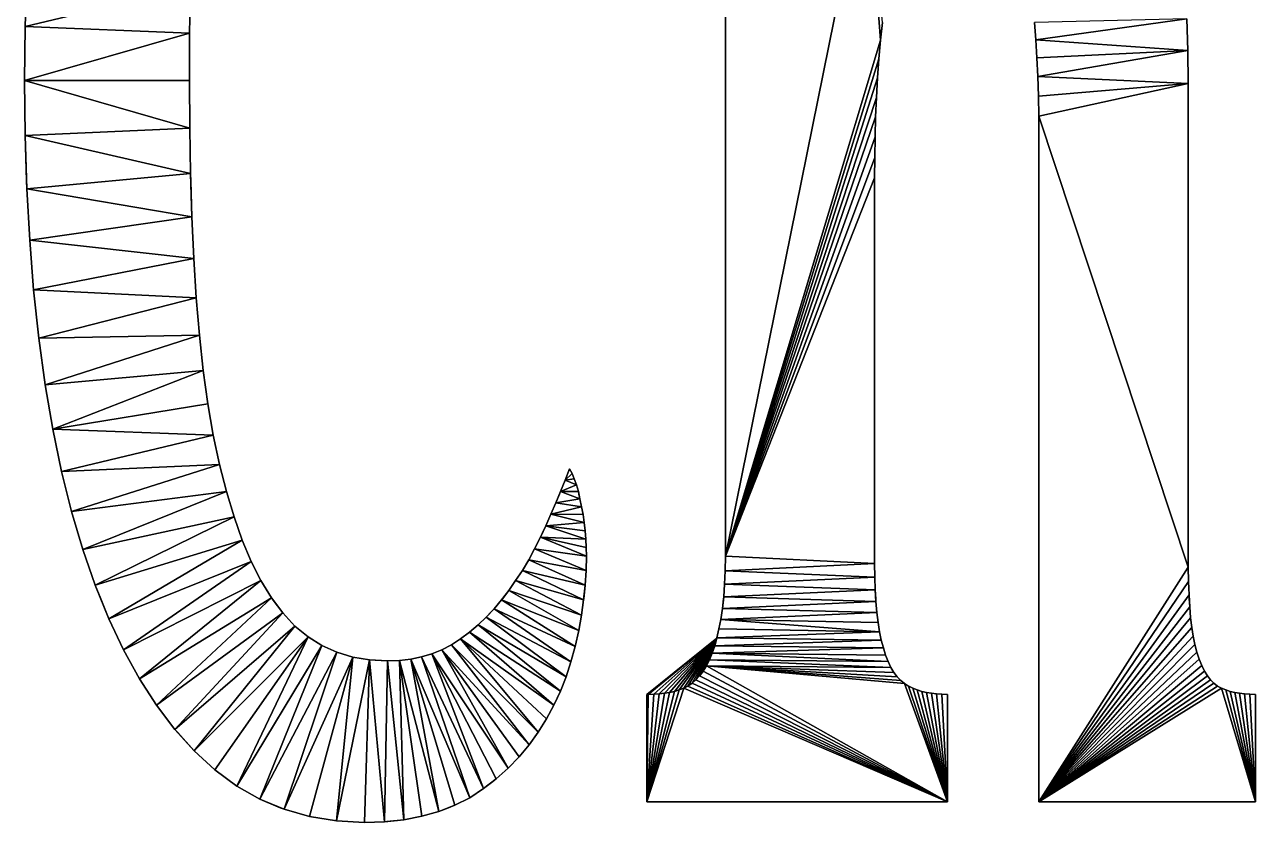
# Model space of a CAD drawing. Header units: inches. Extents: x 62 to 1153, y 3 to 780.
# Drawn here: x 80.68 to 86.71, y 31.16 to 35.07 of the extents above; entities that cross this region are included whole.
import ezdxf

# ---------------------------------------------------------------- set-up
doc = ezdxf.new("R2010")
doc.units = ezdxf.units.IN
doc.header["$MEASUREMENT"] = 0
doc.layers.add('Base', color=3, linetype='Continuous')

msp = doc.modelspace()

# ---------------------------------------------------------------- linework, layer by layer
at = {"layer": 'Base'}
for points in [[(84.109, 32.4675, -43), (84.802, 35.8895, -43), (84.109, 37.6565, -43)], [(84.109, 37.6565, -44), (84.109, 32.4675, -44), (84.109, 37.6565, -43)], [(84.109, 32.4675, -44), (84.109, 32.4675, -43), (84.109, 37.6565, -43)], [(84.802, 35.8895, -43), (84.109, 32.4675, -43), (84.869, 34.9965, -43)], [(84.869, 34.9965, -43), (84.878, 35.0825, -43), (84.802, 35.8895, -43)], [(80.688, 35.3195, -43), (80.679, 35.0635, -43), (81.489, 35.2575, -43)], [(80.688, 35.3195, -44), (80.679, 35.0635, -44), (80.679, 35.0635, -43)], [(80.688, 35.3195, -44), (80.679, 35.0635, -43), (80.688, 35.3195, -43)], [(81.485, 35.0315, -43), (81.489, 35.2575, -43), (80.679, 35.0635, -43)], [(81.489, 35.2575, -44), (81.489, 35.2575, -43), (81.485, 35.0315, -43)], [(81.489, 35.2575, -44), (81.485, 35.0315, -43), (81.485, 35.0315, -44)], [(85.624, 35.0835, -43), (85.63, 34.9985, -43), (86.37, 35.1015, -43)], [(85.624, 35.0835, -44), (85.63, 34.9985, -44), (85.63, 34.9985, -43)], [(85.624, 35.0835, -44), (85.63, 34.9985, -43), (85.624, 35.0835, -43)], [(86.374, 34.9465, -43), (86.37, 35.1015, -43), (85.63, 34.9985, -43)], [(86.37, 35.1015, -44), (86.37, 35.1015, -43), (86.374, 34.9465, -43)], [(86.37, 35.1015, -44), (86.374, 34.9465, -43), (86.374, 34.9465, -44)], [(80.679, 35.0635, -43), (80.677, 34.7985, -43), (81.485, 35.0315, -43)], [(80.679, 35.0635, -44), (80.677, 34.7985, -44), (80.677, 34.7985, -43)], [(80.679, 35.0635, -44), (80.677, 34.7985, -43), (80.679, 35.0635, -43)], [(81.484, 34.7985, -43), (81.485, 35.0315, -43), (80.677, 34.7985, -43)], [(81.485, 35.0315, -44), (81.485, 35.0315, -43), (81.484, 34.7985, -43)], [(81.485, 35.0315, -44), (81.484, 34.7985, -43), (81.484, 34.7985, -44)], [(84.878, 35.0825, -44), (84.878, 35.0825, -43), (84.869, 34.9965, -43)], [(84.878, 35.0825, -44), (84.869, 34.9965, -43), (84.869, 34.9965, -44)], [(84.861, 34.9055, -43), (84.869, 34.9965, -43), (84.109, 32.4675, -43)], [(84.869, 34.9965, -44), (84.869, 34.9965, -43), (84.861, 34.9055, -43)], [(84.869, 34.9965, -44), (84.861, 34.9055, -43), (84.861, 34.9055, -44)], [(85.63, 34.9985, -43), (85.635, 34.9105, -43), (86.374, 34.9465, -43)], [(85.63, 34.9985, -44), (85.635, 34.9105, -44), (85.635, 34.9105, -43)], [(85.63, 34.9985, -44), (85.635, 34.9105, -43), (85.63, 34.9985, -43)], [(84.855, 34.8125, -43), (84.861, 34.9055, -43), (84.109, 32.4675, -43)], [(84.861, 34.9055, -44), (84.861, 34.9055, -43), (84.855, 34.8125, -43)], [(84.861, 34.9055, -44), (84.855, 34.8125, -43), (84.855, 34.8125, -44)], [(85.635, 34.9105, -43), (85.639, 34.8185, -43), (86.374, 34.9465, -43)], [(85.635, 34.9105, -44), (85.639, 34.8185, -44), (85.639, 34.8185, -43)], [(85.635, 34.9105, -44), (85.639, 34.8185, -43), (85.635, 34.9105, -43)], [(86.376, 34.7845, -43), (86.374, 34.9465, -43), (85.639, 34.8185, -43)], [(86.374, 34.9465, -44), (86.374, 34.9465, -43), (86.376, 34.7845, -43)], [(86.374, 34.9465, -44), (86.376, 34.7845, -43), (86.376, 34.7845, -44)], [(81.486, 34.5655, -43), (81.484, 34.7985, -43), (80.677, 34.7985, -43)], [(80.679, 34.5295, -43), (81.486, 34.5655, -43), (80.677, 34.7985, -43)], [(80.677, 34.7985, -44), (80.679, 34.5295, -44), (80.679, 34.5295, -43)], [(80.677, 34.7985, -44), (80.679, 34.5295, -43), (80.677, 34.7985, -43)], [(81.484, 34.7985, -44), (81.484, 34.7985, -43), (81.486, 34.5655, -43)], [(81.484, 34.7985, -44), (81.486, 34.5655, -43), (81.486, 34.5655, -44)], [(84.855, 34.8125, -43), (84.109, 32.4675, -43), (84.849, 34.7165, -43)], [(84.855, 34.8125, -44), (84.855, 34.8125, -43), (84.849, 34.7165, -43)], [(84.855, 34.8125, -44), (84.849, 34.7165, -43), (84.849, 34.7165, -44)], [(85.639, 34.8185, -43), (85.642, 34.7225, -43), (86.376, 34.7845, -43)], [(85.639, 34.8185, -44), (85.642, 34.7225, -44), (85.642, 34.7225, -43)], [(85.639, 34.8185, -44), (85.642, 34.7225, -43), (85.639, 34.8185, -43)], [(85.642, 34.7225, -43), (85.644, 34.6235, -43), (86.376, 34.7845, -43)], [(86.376, 32.4135, -43), (86.376, 34.7845, -43), (85.644, 34.6235, -43)], [(86.376, 34.7845, -44), (86.376, 34.7845, -43), (86.376, 32.4135, -44)], [(86.376, 34.7845, -43), (86.376, 32.4135, -43), (86.376, 32.4135, -44)], [(85.642, 34.7225, -44), (85.644, 34.6235, -44), (85.644, 34.6235, -43)], [(85.642, 34.7225, -44), (85.644, 34.6235, -43), (85.642, 34.7225, -43)], [(84.845, 34.6205, -43), (84.849, 34.7165, -43), (84.109, 32.4675, -43)], [(84.849, 34.7165, -44), (84.849, 34.7165, -43), (84.845, 34.6205, -43)], [(84.849, 34.7165, -44), (84.845, 34.6205, -43), (84.845, 34.6205, -44)], [(84.842, 34.5225, -43), (84.845, 34.6205, -43), (84.109, 32.4675, -43)], [(84.845, 34.6205, -44), (84.845, 34.6205, -43), (84.842, 34.5225, -43)], [(84.845, 34.6205, -44), (84.842, 34.5225, -43), (84.842, 34.5225, -44)], [(85.644, 34.6235, -43), (85.644, 31.2635, -43), (86.376, 32.4135, -43)], [(85.644, 31.2635, -44), (85.644, 34.6235, -43), (85.644, 34.6235, -44)], [(85.644, 31.2635, -44), (85.644, 31.2635, -43), (85.644, 34.6235, -43)], [(81.49, 34.3435, -43), (81.486, 34.5655, -43), (80.679, 34.5295, -43)], [(81.486, 34.5655, -44), (81.486, 34.5655, -43), (81.49, 34.3435, -43)], [(81.486, 34.5655, -44), (81.49, 34.3435, -43), (81.49, 34.3435, -44)], [(80.679, 34.5295, -43), (80.688, 34.2685, -43), (81.49, 34.3435, -43)], [(80.679, 34.5295, -44), (80.6867, 34.3075, -44), (80.679, 34.5295, -43)], [(80.6867, 34.3075, -44), (80.688, 34.2685, -43), (80.679, 34.5295, -43)], [(84.841, 34.4225, -43), (84.842, 34.5225, -43), (84.109, 32.4675, -43)], [(84.842, 34.5225, -44), (84.842, 34.5225, -43), (84.841, 34.4225, -43)], [(84.842, 34.5225, -44), (84.841, 34.4225, -43), (84.841, 34.4225, -44)], [(84.84, 34.3215, -43), (84.841, 34.4225, -43), (84.109, 32.4675, -43)], [(84.841, 34.4225, -44), (84.841, 34.4225, -43), (84.84, 34.3215, -43)], [(84.841, 34.4225, -44), (84.84, 34.3215, -43), (84.84, 34.3215, -44)], [(80.6867, 34.3075, -44), (80.688, 34.2685, -44), (80.688, 34.2685, -43)], [(81.496, 34.1305, -43), (81.49, 34.3435, -43), (80.688, 34.2685, -43)], [(81.49, 34.3435, -44), (81.49, 34.3435, -43), (81.491, 34.3075, -44)], [(81.49, 34.3435, -43), (81.496, 34.1305, -43), (81.491, 34.3075, -44)], [(81.496, 34.1305, -44), (81.491, 34.3075, -44), (81.496, 34.1305, -43)], [(84.84, 32.4325, -43), (84.84, 34.3215, -43), (84.109, 32.4675, -43)], [(84.84, 32.4325, -44), (84.84, 34.3215, -44), (84.84, 32.4325, -43)], [(84.84, 34.3215, -43), (84.84, 32.4325, -43), (84.84, 34.3215, -44)], [(80.688, 34.2685, -43), (80.702, 34.0165, -43), (81.496, 34.1305, -43)], [(80.688, 34.2685, -44), (80.702, 34.0165, -44), (80.702, 34.0165, -43)], [(80.688, 34.2685, -44), (80.702, 34.0165, -43), (80.688, 34.2685, -43)], [(81.506, 33.9275, -43), (81.496, 34.1305, -43), (80.702, 34.0165, -43)], [(81.496, 34.1305, -44), (81.496, 34.1305, -43), (81.506, 33.9275, -43)], [(81.496, 34.1305, -44), (81.506, 33.9275, -43), (81.506, 33.9275, -44)], [(80.702, 34.0165, -43), (80.721, 33.7725, -43), (81.506, 33.9275, -43)], [(80.702, 34.0165, -44), (80.721, 33.7725, -44), (80.721, 33.7725, -43)], [(80.702, 34.0165, -44), (80.721, 33.7725, -43), (80.702, 34.0165, -43)], [(81.518, 33.7345, -43), (81.506, 33.9275, -43), (80.721, 33.7725, -43)], [(81.506, 33.9275, -44), (81.506, 33.9275, -43), (81.518, 33.7345, -43)], [(81.506, 33.9275, -44), (81.518, 33.7345, -43), (81.518, 33.7345, -44)], [(80.721, 33.7725, -43), (80.746, 33.5365, -43), (81.518, 33.7345, -43)], [(80.721, 33.7725, -44), (80.746, 33.5365, -44), (80.746, 33.5365, -43)], [(80.721, 33.7725, -44), (80.746, 33.5365, -43), (80.721, 33.7725, -43)], [(81.533, 33.5515, -43), (81.518, 33.7345, -43), (80.746, 33.5365, -43)], [(81.518, 33.7345, -44), (81.518, 33.7345, -43), (81.533, 33.5515, -43)], [(81.518, 33.7345, -44), (81.533, 33.5515, -43), (81.533, 33.5515, -44)], [(80.746, 33.5365, -43), (80.777, 33.3085, -43), (81.533, 33.5515, -43)], [(80.746, 33.5365, -44), (80.777, 33.3085, -44), (80.777, 33.3085, -43)], [(80.746, 33.5365, -44), (80.777, 33.3085, -43), (80.746, 33.5365, -43)], [(81.552, 33.3785, -43), (81.533, 33.5515, -43), (80.777, 33.3085, -43)], [(81.533, 33.5515, -44), (81.533, 33.5515, -43), (81.552, 33.3785, -43)], [(81.533, 33.5515, -44), (81.552, 33.3785, -43), (81.552, 33.3785, -44)], [(80.777, 33.3085, -43), (80.815, 33.0905, -43), (81.552, 33.3785, -43)], [(81.575, 33.2145, -43), (81.552, 33.3785, -43), (80.815, 33.0905, -43)], [(81.552, 33.3785, -44), (81.552, 33.3785, -43), (81.575, 33.2145, -43)], [(81.552, 33.3785, -44), (81.575, 33.2145, -43), (81.575, 33.2145, -44)], [(80.777, 33.3085, -44), (80.815, 33.0905, -44), (80.815, 33.0905, -43)], [(80.777, 33.3085, -44), (80.815, 33.0905, -43), (80.777, 33.3085, -43)], [(81.601, 33.0615, -43), (81.575, 33.2145, -43), (80.815, 33.0905, -43)], [(81.575, 33.2145, -44), (81.575, 33.2145, -43), (81.601, 33.0615, -43)], [(81.575, 33.2145, -44), (81.601, 33.0615, -43), (81.601, 33.0615, -44)], [(80.815, 33.0905, -43), (80.858, 32.8835, -43), (81.601, 33.0615, -43)], [(80.815, 33.0905, -44), (80.858, 32.8835, -44), (80.858, 32.8835, -43)], [(80.815, 33.0905, -44), (80.858, 32.8835, -43), (80.815, 33.0905, -43)], [(81.631, 32.9175, -43), (81.601, 33.0615, -43), (80.858, 32.8835, -43)], [(81.601, 33.0615, -44), (81.601, 33.0615, -43), (81.631, 32.9175, -43)], [(81.601, 33.0615, -44), (81.631, 32.9175, -43), (81.631, 32.9175, -44)], [(80.858, 32.8835, -43), (80.907, 32.6875, -43), (81.631, 32.9175, -43)], [(81.665, 32.7845, -43), (81.631, 32.9175, -43), (80.907, 32.6875, -43)], [(81.631, 32.9175, -44), (81.631, 32.9175, -43), (81.665, 32.7845, -43)], [(81.631, 32.9175, -44), (81.665, 32.7845, -43), (81.665, 32.7845, -44)], [(80.858, 32.8835, -44), (80.907, 32.6875, -44), (80.907, 32.6875, -43)], [(80.858, 32.8835, -44), (80.907, 32.6875, -43), (80.858, 32.8835, -43)], [(83.346, 32.8955, -43), (83.325, 32.8405, -43), (83.358, 32.8725, -43)], [(83.346, 32.8955, -44), (83.325, 32.8405, -44), (83.325, 32.8405, -43)], [(83.346, 32.8955, -44), (83.325, 32.8405, -43), (83.346, 32.8955, -43)], [(83.358, 32.8725, -43), (83.325, 32.8405, -43), (83.369, 32.8465, -43)], [(83.346, 32.8955, -44), (83.346, 32.8955, -43), (83.358, 32.8725, -43)], [(83.346, 32.8955, -44), (83.358, 32.8725, -43), (83.358, 32.8725, -44)], [(83.358, 32.8725, -44), (83.358, 32.8725, -43), (83.369, 32.8465, -43)], [(83.358, 32.8725, -44), (83.369, 32.8465, -43), (83.369, 32.8465, -44)], [(83.325, 32.8405, -43), (83.302, 32.7855, -43), (83.38, 32.8175, -43)], [(83.325, 32.8405, -44), (83.302, 32.7855, -44), (83.302, 32.7855, -43)], [(83.325, 32.8405, -44), (83.302, 32.7855, -43), (83.325, 32.8405, -43)], [(83.389, 32.7845, -43), (83.38, 32.8175, -43), (83.302, 32.7855, -43)], [(83.369, 32.8465, -43), (83.325, 32.8405, -43), (83.38, 32.8175, -43)], [(83.369, 32.8465, -44), (83.369, 32.8465, -43), (83.38, 32.8175, -43)], [(83.369, 32.8465, -44), (83.38, 32.8175, -43), (83.38, 32.8175, -44)], [(83.38, 32.8175, -44), (83.38, 32.8175, -43), (83.389, 32.7845, -43)], [(83.38, 32.8175, -44), (83.389, 32.7845, -43), (83.389, 32.7845, -44)], [(80.907, 32.6875, -43), (80.962, 32.5015, -43), (81.665, 32.7845, -43)], [(81.703, 32.6605, -43), (81.665, 32.7845, -43), (80.962, 32.5015, -43)], [(81.665, 32.7845, -44), (81.665, 32.7845, -43), (81.703, 32.6605, -43)], [(81.665, 32.7845, -44), (81.703, 32.6605, -43), (81.703, 32.6605, -44)], [(83.279, 32.7295, -43), (83.397, 32.7485, -43), (83.302, 32.7855, -43)], [(83.279, 32.7295, -43), (83.302, 32.7855, -43), (83.2963, 32.7715, -44)], [(83.2963, 32.7715, -44), (83.279, 32.7295, -44), (83.279, 32.7295, -43)], [(83.397, 32.7485, -43), (83.279, 32.7295, -43), (83.405, 32.7105, -43)], [(83.302, 32.7855, -44), (83.2963, 32.7715, -44), (83.302, 32.7855, -43)], [(83.389, 32.7845, -43), (83.302, 32.7855, -43), (83.397, 32.7485, -43)], [(83.397, 32.7485, -43), (83.3919, 32.7715, -44), (83.389, 32.7845, -43)], [(83.389, 32.7845, -44), (83.389, 32.7845, -43), (83.3919, 32.7715, -44)], [(83.397, 32.7485, -44), (83.3919, 32.7715, -44), (83.397, 32.7485, -43)], [(83.405, 32.7105, -43), (83.405, 32.7105, -44), (83.397, 32.7485, -43)], [(83.397, 32.7485, -44), (83.397, 32.7485, -43), (83.405, 32.7105, -44)], [(80.907, 32.6875, -44), (80.962, 32.5015, -44), (80.962, 32.5015, -43)], [(80.907, 32.6875, -44), (80.962, 32.5015, -43), (80.907, 32.6875, -43)], [(83.255, 32.6735, -43), (83.23, 32.6175, -43), (83.418, 32.6325, -43)], [(83.255, 32.6735, -44), (83.23, 32.6175, -43), (83.255, 32.6735, -43)], [(83.255, 32.6735, -44), (83.23, 32.6175, -44), (83.23, 32.6175, -43)], [(83.279, 32.7295, -43), (83.255, 32.6735, -43), (83.405, 32.7105, -43)], [(83.255, 32.6735, -43), (83.279, 32.7295, -43), (83.255, 32.6735, -44)], [(83.279, 32.7295, -44), (83.255, 32.6735, -44), (83.279, 32.7295, -43)], [(83.412, 32.6715, -43), (83.405, 32.7105, -43), (83.255, 32.6735, -43)], [(83.418, 32.6325, -43), (83.412, 32.6715, -43), (83.255, 32.6735, -43)], [(83.412, 32.6715, -44), (83.405, 32.7105, -44), (83.412, 32.6715, -43)], [(83.405, 32.7105, -43), (83.412, 32.6715, -43), (83.405, 32.7105, -44)], [(80.962, 32.5015, -43), (81.023, 32.3255, -43), (81.703, 32.6605, -43)], [(81.743, 32.5465, -43), (81.703, 32.6605, -43), (81.023, 32.3255, -43)], [(81.703, 32.6605, -44), (81.703, 32.6605, -43), (81.743, 32.5465, -43)], [(81.703, 32.6605, -44), (81.743, 32.5465, -43), (81.743, 32.5465, -44)], [(83.23, 32.6175, -43), (83.204, 32.5605, -43), (83.426, 32.5515, -43)], [(83.23, 32.6175, -43), (83.219, 32.5934, -44), (83.204, 32.5605, -43)], [(83.23, 32.6175, -44), (83.219, 32.5934, -44), (83.23, 32.6175, -43)], [(83.423, 32.5925, -43), (83.418, 32.6325, -43), (83.23, 32.6175, -43)], [(83.426, 32.5515, -43), (83.423, 32.5925, -43), (83.23, 32.6175, -43)], [(83.412, 32.6715, -44), (83.412, 32.6715, -43), (83.418, 32.6325, -43)], [(83.412, 32.6715, -44), (83.418, 32.6325, -43), (83.418, 32.6325, -44)], [(83.423, 32.5925, -43), (83.423, 32.5925, -44), (83.418, 32.6325, -43)], [(83.418, 32.6325, -44), (83.418, 32.6325, -43), (83.423, 32.5925, -44)], [(83.204, 32.5605, -43), (83.175, 32.5045, -43), (83.429, 32.4675, -43)], [(83.204, 32.5605, -44), (83.175, 32.5045, -43), (83.204, 32.5605, -43)], [(83.175, 32.5045, -43), (83.204, 32.5605, -44), (83.175, 32.5045, -44)], [(83.204, 32.5605, -44), (83.204, 32.5605, -43), (83.219, 32.5934, -44)], [(83.428, 32.5105, -43), (83.426, 32.5515, -43), (83.204, 32.5605, -43)], [(83.429, 32.4675, -43), (83.428, 32.5105, -43), (83.204, 32.5605, -43)], [(83.423, 32.5925, -44), (83.423, 32.5925, -43), (83.426, 32.5515, -43)], [(83.423, 32.5925, -44), (83.426, 32.5515, -43), (83.426, 32.5515, -44)], [(83.426, 32.5515, -44), (83.426, 32.5515, -43), (83.428, 32.5105, -43)], [(83.428, 32.5105, -44), (83.426, 32.5515, -44), (83.428, 32.5105, -43)], [(80.962, 32.5015, -44), (81.023, 32.3255, -44), (81.023, 32.3255, -43)], [(80.962, 32.5015, -44), (81.023, 32.3255, -43), (80.962, 32.5015, -43)], [(81.023, 32.3255, -43), (81.089, 32.1615, -43), (81.743, 32.5465, -43)], [(81.787, 32.4425, -43), (81.743, 32.5465, -43), (81.089, 32.1615, -43)], [(81.743, 32.5465, -44), (81.743, 32.5465, -43), (81.787, 32.4425, -43)], [(81.743, 32.5465, -44), (81.787, 32.4425, -43), (81.787, 32.4425, -44)], [(83.175, 32.5045, -43), (83.146, 32.4505, -43), (83.428, 32.3985, -43)], [(83.175, 32.5045, -43), (83.175, 32.5045, -44), (83.146, 32.4505, -43)], [(83.146, 32.4505, -44), (83.146, 32.4505, -43), (83.175, 32.5045, -44)], [(83.428, 32.3985, -43), (83.429, 32.4675, -43), (83.175, 32.5045, -43)], [(83.428, 32.5105, -43), (83.429, 32.4675, -43), (83.429, 32.4675, -44)], [(83.428, 32.5105, -43), (83.429, 32.4675, -44), (83.428, 32.5105, -44)], [(81.089, 32.1615, -43), (81.161, 32.0085, -43), (81.787, 32.4425, -43)], [(81.834, 32.3485, -43), (81.787, 32.4425, -43), (81.161, 32.0085, -43)], [(81.787, 32.4425, -44), (81.787, 32.4425, -43), (81.834, 32.3485, -43)], [(81.787, 32.4425, -44), (81.834, 32.3485, -43), (81.834, 32.3485, -44)], [(83.146, 32.4505, -43), (83.115, 32.3985, -43), (83.423, 32.3265, -43)], [(83.115, 32.3985, -43), (83.146, 32.4505, -43), (83.115, 32.3985, -44)], [(83.146, 32.4505, -44), (83.115, 32.3985, -44), (83.146, 32.4505, -43)], [(83.423, 32.3265, -43), (83.428, 32.3985, -43), (83.146, 32.4505, -43)], [(83.429, 32.4675, -44), (83.429, 32.4675, -43), (83.428, 32.3985, -43)], [(83.428, 32.3985, -44), (83.429, 32.4675, -44), (83.428, 32.3985, -43)], [(84.109, 32.4675, -43), (84.108, 32.3965, -43), (84.84, 32.4325, -43)], [(84.109, 32.4675, -44), (84.108, 32.3965, -44), (84.108, 32.3965, -43)], [(84.109, 32.4675, -44), (84.108, 32.3965, -43), (84.109, 32.4675, -43)], [(84.841, 32.3655, -43), (84.84, 32.4325, -43), (84.108, 32.3965, -43)], [(84.84, 32.4325, -44), (84.84, 32.4325, -43), (84.841, 32.3655, -43)], [(84.84, 32.4325, -44), (84.841, 32.3655, -43), (84.841, 32.3655, -44)], [(83.115, 32.3985, -43), (83.082, 32.3485, -43), (83.415, 32.2545, -43)], [(83.115, 32.3985, -44), (83.082, 32.3485, -44), (83.115, 32.3985, -43)], [(83.082, 32.3485, -43), (83.115, 32.3985, -43), (83.082, 32.3485, -44)], [(83.415, 32.2545, -43), (83.423, 32.3265, -43), (83.115, 32.3985, -43)], [(83.423, 32.3265, -44), (83.428, 32.3985, -43), (83.423, 32.3265, -43)], [(83.423, 32.3265, -44), (83.428, 32.3985, -44), (83.428, 32.3985, -43)], [(84.108, 32.3965, -43), (84.105, 32.3305, -43), (84.841, 32.3655, -43)], [(84.108, 32.3965, -44), (84.105, 32.3305, -44), (84.105, 32.3305, -43)], [(84.108, 32.3965, -44), (84.105, 32.3305, -43), (84.108, 32.3965, -43)], [(86.378, 32.3435, -43), (86.376, 32.4135, -43), (85.644, 31.2635, -43)], [(86.376, 32.4135, -44), (86.376, 32.4135, -43), (86.378, 32.3435, -43)], [(86.376, 32.4135, -44), (86.378, 32.3435, -43), (86.378, 32.3435, -44)], [(81.023, 32.3255, -44), (81.0496, 32.2595, -44), (81.023, 32.3255, -43)], [(81.0496, 32.2595, -44), (81.089, 32.1615, -43), (81.023, 32.3255, -43)], [(81.161, 32.0085, -43), (81.239, 31.8665, -43), (81.834, 32.3485, -43)], [(81.886, 32.2645, -43), (81.834, 32.3485, -43), (81.239, 31.8665, -43)], [(81.834, 32.3485, -44), (81.834, 32.3485, -43), (81.886, 32.2645, -43)], [(81.834, 32.3485, -44), (81.886, 32.2645, -43), (81.886, 32.2645, -44)], [(83.048, 32.3005, -43), (83.405, 32.1795, -43), (83.082, 32.3485, -43)], [(83.082, 32.3485, -43), (83.082, 32.3485, -44), (83.048, 32.3005, -43)], [(83.082, 32.3485, -44), (83.048, 32.3005, -44), (83.048, 32.3005, -43)], [(83.415, 32.2545, -43), (83.082, 32.3485, -43), (83.405, 32.1795, -43)], [(83.415, 32.2545, -43), (83.4156, 32.2595, -44), (83.423, 32.3265, -43)], [(83.423, 32.3265, -44), (83.423, 32.3265, -43), (83.4156, 32.2595, -44)], [(84.105, 32.3305, -43), (84.101, 32.2685, -43), (84.843, 32.3035, -43)], [(84.105, 32.3305, -44), (84.101, 32.2685, -44), (84.101, 32.2685, -43)], [(84.105, 32.3305, -44), (84.101, 32.2685, -43), (84.105, 32.3305, -43)], [(84.843, 32.3035, -43), (84.841, 32.3655, -43), (84.105, 32.3305, -43)], [(84.841, 32.3655, -44), (84.841, 32.3655, -43), (84.843, 32.3035, -43)], [(84.841, 32.3655, -44), (84.843, 32.3035, -43), (84.843, 32.3035, -44)], [(86.38, 32.2785, -43), (86.378, 32.3435, -43), (85.644, 31.2635, -43)], [(86.378, 32.3435, -44), (86.378, 32.3435, -43), (86.38, 32.2785, -43)], [(86.378, 32.3435, -44), (86.38, 32.2785, -43), (86.38, 32.2785, -44)], [(81.0496, 32.2595, -44), (81.089, 32.1615, -44), (81.089, 32.1615, -43)], [(81.239, 31.8665, -43), (81.323, 31.7375, -43), (81.886, 32.2645, -43)], [(81.942, 32.1905, -43), (81.886, 32.2645, -43), (81.323, 31.7375, -43)], [(81.886, 32.2645, -44), (81.886, 32.2645, -43), (81.8898, 32.2595, -44)], [(81.886, 32.2645, -43), (81.942, 32.1905, -43), (81.8898, 32.2595, -44)], [(81.942, 32.1905, -44), (81.8898, 32.2595, -44), (81.942, 32.1905, -43)], [(83.013, 32.2545, -43), (82.976, 32.2105, -43), (83.374, 32.0255, -43)], [(83.013, 32.2545, -44), (82.976, 32.2105, -44), (82.976, 32.2105, -43)], [(83.013, 32.2545, -44), (82.976, 32.2105, -43), (83.013, 32.2545, -43)], [(83.013, 32.2545, -43), (83.391, 32.1035, -43), (83.048, 32.3005, -43)], [(83.048, 32.3005, -43), (83.0168, 32.2595, -44), (83.013, 32.2545, -43)], [(83.013, 32.2545, -44), (83.013, 32.2545, -43), (83.0168, 32.2595, -44)], [(83.013, 32.2545, -43), (83.374, 32.0255, -43), (83.391, 32.1035, -43)], [(83.048, 32.3005, -44), (83.0168, 32.2595, -44), (83.048, 32.3005, -43)], [(83.405, 32.1795, -43), (83.048, 32.3005, -43), (83.391, 32.1035, -43)], [(83.415, 32.2545, -44), (83.415, 32.2545, -43), (83.405, 32.1795, -43)], [(83.415, 32.2545, -44), (83.405, 32.1795, -43), (83.405, 32.1795, -44)], [(83.415, 32.2545, -44), (83.4156, 32.2595, -44), (83.415, 32.2545, -43)], [(84.101, 32.2685, -43), (84.095, 32.2115, -43), (84.846, 32.2455, -43)], [(84.095, 32.2115, -43), (84.101, 32.2685, -43), (84.1001, 32.2595, -44)], [(84.1001, 32.2595, -44), (84.095, 32.2115, -44), (84.095, 32.2115, -43)], [(84.101, 32.2685, -44), (84.1001, 32.2595, -44), (84.101, 32.2685, -43)], [(84.846, 32.2455, -43), (84.843, 32.3035, -43), (84.101, 32.2685, -43)], [(84.843, 32.3035, -44), (84.843, 32.3035, -43), (84.8453, 32.2595, -44)], [(84.843, 32.3035, -43), (84.846, 32.2455, -43), (84.8453, 32.2595, -44)], [(84.846, 32.2455, -44), (84.8453, 32.2595, -44), (84.846, 32.2455, -43)], [(86.384, 32.2195, -43), (86.38, 32.2785, -43), (85.644, 31.2635, -43)], [(86.38, 32.2785, -44), (86.38, 32.2785, -43), (86.3813, 32.2595, -44)], [(86.38, 32.2785, -43), (86.384, 32.2195, -43), (86.3813, 32.2595, -44)], [(86.384, 32.2195, -44), (86.3813, 32.2595, -44), (86.384, 32.2195, -43)], [(81.323, 31.7375, -43), (81.413, 31.6195, -43), (81.942, 32.1905, -43)], [(82.001, 32.1255, -43), (81.942, 32.1905, -43), (81.413, 31.6195, -43)], [(81.942, 32.1905, -44), (81.942, 32.1905, -43), (82.001, 32.1255, -43)], [(81.942, 32.1905, -44), (82.001, 32.1255, -43), (82.001, 32.1255, -44)], [(82.976, 32.2105, -43), (82.938, 32.1695, -43), (83.353, 31.9505, -43)], [(82.938, 32.1695, -43), (82.976, 32.2105, -43), (82.963, 32.1964, -44)], [(82.963, 32.1964, -44), (82.938, 32.1695, -44), (82.938, 32.1695, -43)], [(82.976, 32.2105, -44), (82.963, 32.1964, -44), (82.976, 32.2105, -43)], [(83.353, 31.9505, -43), (83.374, 32.0255, -43), (82.976, 32.2105, -43)], [(84.095, 32.2115, -43), (84.087, 32.1585, -43), (84.851, 32.1915, -43)], [(84.095, 32.2115, -44), (84.087, 32.1585, -44), (84.087, 32.1585, -43)], [(84.095, 32.2115, -44), (84.087, 32.1585, -43), (84.095, 32.2115, -43)], [(84.857, 32.1425, -43), (84.851, 32.1915, -43), (84.087, 32.1585, -43)], [(84.851, 32.1915, -43), (84.846, 32.2455, -43), (84.095, 32.2115, -43)], [(84.846, 32.2455, -44), (84.846, 32.2455, -43), (84.851, 32.1915, -43)], [(84.846, 32.2455, -44), (84.851, 32.1915, -43), (84.851, 32.1915, -44)], [(84.851, 32.1915, -44), (84.851, 32.1915, -43), (84.857, 32.1425, -43)], [(84.851, 32.1915, -44), (84.857, 32.1425, -43), (84.857, 32.1425, -44)], [(86.388, 32.1665, -43), (86.384, 32.2195, -43), (85.644, 31.2635, -43)], [(86.384, 32.2195, -44), (86.384, 32.2195, -43), (86.388, 32.1665, -43)], [(86.384, 32.2195, -44), (86.388, 32.1665, -43), (86.388, 32.1665, -44)], [(81.089, 32.1615, -44), (81.161, 32.0085, -44), (81.161, 32.0085, -43)], [(81.089, 32.1615, -44), (81.161, 32.0085, -43), (81.089, 32.1615, -43)], [(82.898, 32.1315, -43), (82.856, 32.0955, -43), (83.301, 31.8065, -43)], [(82.856, 32.0955, -44), (82.856, 32.0955, -43), (82.898, 32.1315, -43)], [(82.856, 32.0955, -44), (82.898, 32.1315, -43), (82.898, 32.1315, -44)], [(82.938, 32.1695, -43), (82.898, 32.1315, -43), (83.329, 31.8775, -43)], [(82.898, 32.1315, -44), (82.898, 32.1315, -43), (82.938, 32.1695, -43)], [(82.898, 32.1315, -44), (82.938, 32.1695, -43), (82.938, 32.1695, -44)], [(83.301, 31.8065, -43), (83.329, 31.8775, -43), (82.898, 32.1315, -43)], [(83.329, 31.8775, -43), (83.353, 31.9505, -43), (82.938, 32.1695, -43)], [(83.405, 32.1795, -44), (83.405, 32.1795, -43), (83.391, 32.1035, -43)], [(83.405, 32.1795, -44), (83.391, 32.1035, -43), (83.391, 32.1035, -44)], [(84.087, 32.1585, -43), (84.077, 32.1115, -43), (84.864, 32.0975, -43)], [(84.087, 32.1585, -44), (84.077, 32.1115, -44), (84.077, 32.1115, -43)], [(84.087, 32.1585, -44), (84.077, 32.1115, -43), (84.087, 32.1585, -43)], [(84.864, 32.0975, -43), (84.857, 32.1425, -43), (84.087, 32.1585, -43)], [(84.857, 32.1425, -44), (84.857, 32.1425, -43), (84.864, 32.0975, -43)], [(84.857, 32.1425, -44), (84.864, 32.0975, -43), (84.864, 32.0975, -44)], [(86.393, 32.1185, -43), (86.388, 32.1665, -43), (85.644, 31.2635, -43)], [(86.388, 32.1665, -44), (86.388, 32.1665, -43), (86.393, 32.1185, -43)], [(86.388, 32.1665, -44), (86.393, 32.1185, -43), (86.393, 32.1185, -44)], [(81.413, 31.6195, -43), (81.508, 31.5135, -43), (82.001, 32.1255, -43)], [(82.065, 32.0735, -43), (82.001, 32.1255, -43), (81.508, 31.5135, -43)], [(81.508, 31.5135, -43), (81.609, 31.4205, -43), (82.065, 32.0735, -43)], [(81.609, 31.4205, -43), (81.716, 31.3415, -43), (82.065, 32.0735, -43)], [(82.133, 32.0305, -43), (82.065, 32.0735, -43), (81.716, 31.3415, -43)], [(82.001, 32.1255, -44), (82.001, 32.1255, -43), (82.065, 32.0735, -43)], [(82.001, 32.1255, -44), (82.065, 32.0735, -43), (82.065, 32.0735, -44)], [(82.065, 32.0735, -44), (82.065, 32.0735, -43), (82.133, 32.0305, -43)], [(82.065, 32.0735, -44), (82.133, 32.0305, -43), (82.133, 32.0305, -44)], [(82.812, 32.0625, -43), (83.269, 31.7375, -43), (82.856, 32.0955, -43)], [(82.812, 32.0625, -44), (82.812, 32.0625, -43), (82.856, 32.0955, -43)], [(82.812, 32.0625, -44), (82.856, 32.0955, -43), (82.856, 32.0955, -44)], [(83.301, 31.8065, -43), (82.856, 32.0955, -43), (83.269, 31.7375, -43)], [(83.391, 32.1035, -44), (83.391, 32.1035, -43), (83.374, 32.0255, -43)], [(83.391, 32.1035, -44), (83.374, 32.0255, -43), (83.374, 32.0255, -44)], [(84.077, 32.1115, -43), (84.068, 32.0685, -43), (84.864, 32.0975, -43)], [(84.077, 32.1115, -44), (84.068, 32.0685, -44), (84.068, 32.0685, -43)], [(84.077, 32.1115, -44), (84.068, 32.0685, -43), (84.077, 32.1115, -43)], [(84.873, 32.0565, -43), (84.864, 32.0975, -43), (84.068, 32.0685, -43)], [(84.864, 32.0975, -44), (84.864, 32.0975, -43), (84.873, 32.0565, -43)], [(84.864, 32.0975, -44), (84.873, 32.0565, -43), (84.873, 32.0565, -44)], [(86.401, 32.0755, -43), (86.393, 32.1185, -43), (85.644, 31.2635, -43)], [(86.409, 32.0345, -43), (86.401, 32.0755, -43), (85.644, 31.2635, -43)], [(86.393, 32.1185, -44), (86.393, 32.1185, -43), (86.401, 32.0755, -43)], [(86.393, 32.1185, -44), (86.401, 32.0755, -43), (86.401, 32.0755, -44)], [(86.401, 32.0755, -44), (86.401, 32.0755, -43), (86.409, 32.0345, -43)], [(86.401, 32.0755, -44), (86.409, 32.0345, -43), (86.409, 32.0345, -44)], [(81.716, 31.3415, -43), (81.829, 31.2775, -43), (82.133, 32.0305, -43)], [(82.206, 31.9975, -43), (82.133, 32.0305, -43), (81.829, 31.2775, -43)], [(82.133, 32.0305, -44), (82.133, 32.0305, -43), (82.206, 31.9975, -43)], [(82.133, 32.0305, -44), (82.206, 31.9975, -43), (82.206, 31.9975, -44)], [(82.721, 32.0095, -43), (82.672, 31.9895, -43), (83.045, 31.4295, -43)], [(82.672, 31.9895, -44), (82.672, 31.9895, -43), (82.721, 32.0095, -43)], [(82.672, 31.9895, -44), (82.721, 32.0095, -43), (82.721, 32.0095, -44)], [(82.767, 32.0335, -43), (82.721, 32.0095, -43), (83.148, 31.5435, -43)], [(82.721, 32.0095, -44), (82.721, 32.0095, -43), (82.767, 32.0335, -43)], [(82.721, 32.0095, -44), (82.767, 32.0335, -43), (82.767, 32.0335, -44)], [(83.099, 31.4845, -43), (82.721, 32.0095, -43), (83.045, 31.4295, -43)], [(83.148, 31.5435, -43), (82.721, 32.0095, -43), (83.099, 31.4845, -43)], [(82.767, 32.0335, -43), (83.193, 31.6055, -43), (82.812, 32.0625, -43)], [(82.767, 32.0335, -44), (82.767, 32.0335, -43), (82.812, 32.0625, -43)], [(82.767, 32.0335, -44), (82.812, 32.0625, -43), (82.812, 32.0625, -44)], [(83.193, 31.6055, -43), (82.767, 32.0335, -43), (83.148, 31.5435, -43)], [(83.233, 31.6705, -43), (82.812, 32.0625, -43), (83.193, 31.6055, -43)], [(83.269, 31.7375, -43), (82.812, 32.0625, -43), (83.233, 31.6705, -43)], [(83.374, 32.0255, -44), (83.374, 32.0255, -43), (83.353, 31.9505, -43)], [(83.374, 32.0255, -44), (83.353, 31.9505, -43), (83.353, 31.9505, -44)], [(83.731, 31.7905, -44), (84.0674, 32.0661, -44), (83.724, 31.7905, -44)], [(83.758, 31.7915, -44), (84.0674, 32.0661, -44), (83.731, 31.7905, -44)], [(83.785, 31.7935, -44), (84.0674, 32.0661, -44), (83.758, 31.7915, -44)], [(83.811, 31.7965, -44), (84.0674, 32.0661, -44), (83.785, 31.7935, -44)], [(83.836, 31.8005, -44), (84.0674, 32.0661, -44), (83.811, 31.7965, -44)], [(83.86, 31.8055, -44), (84.0674, 32.0661, -44), (83.836, 31.8005, -44)], [(83.883, 31.8125, -44), (84.0674, 32.0661, -44), (83.86, 31.8055, -44)], [(83.905, 31.8205, -44), (84.0674, 32.0661, -44), (83.883, 31.8125, -44)], [(83.926, 31.8315, -44), (84.0674, 32.0661, -44), (83.905, 31.8205, -44)], [(83.946, 31.8455, -44), (84.0674, 32.0661, -44), (83.926, 31.8315, -44)], [(83.965, 31.8625, -44), (84.0674, 32.0661, -44), (83.946, 31.8455, -44)], [(83.983, 31.8825, -44), (84.0674, 32.0661, -44), (83.965, 31.8625, -44)], [(83.987, 31.8874, -44), (84.0674, 32.0661, -44), (83.983, 31.8825, -44)], [(84.001, 31.9045, -44), (84.0674, 32.0661, -44), (83.987, 31.8874, -44)], [(84.017, 31.9305, -44), (84.0674, 32.0661, -44), (84.001, 31.9045, -44)], [(84.017, 31.9305, -44), (84.031, 31.9595, -44), (84.0674, 32.0661, -44)], [(84.057, 32.0285, -44), (84.0674, 32.0661, -44), (84.031, 31.9595, -44)], [(84.045, 31.9925, -44), (84.057, 32.0285, -44), (84.031, 31.9595, -44)], [(84.057, 32.0285, -43), (84.045, 31.9925, -43), (84.883, 32.0185, -43)], [(84.057, 32.0285, -44), (84.045, 31.9925, -44), (84.045, 31.9925, -43)], [(84.057, 32.0285, -44), (84.045, 31.9925, -43), (84.057, 32.0285, -43)], [(84.894, 31.9835, -43), (84.883, 32.0185, -43), (84.045, 31.9925, -43)], [(84.068, 32.0685, -43), (84.057, 32.0285, -43), (84.873, 32.0565, -43)], [(84.057, 32.0285, -43), (84.068, 32.0685, -43), (84.0674, 32.0661, -44)], [(84.0674, 32.0661, -44), (84.057, 32.0285, -44), (84.057, 32.0285, -43)], [(84.883, 32.0185, -43), (84.873, 32.0565, -43), (84.057, 32.0285, -43)], [(84.068, 32.0685, -44), (84.0674, 32.0661, -44), (84.068, 32.0685, -43)], [(84.873, 32.0565, -44), (84.873, 32.0565, -43), (84.883, 32.0185, -43)], [(84.873, 32.0565, -44), (84.883, 32.0185, -43), (84.883, 32.0185, -44)], [(84.883, 32.0185, -44), (84.883, 32.0185, -43), (84.894, 31.9835, -43)], [(84.883, 32.0185, -44), (84.894, 31.9835, -43), (84.894, 31.9835, -44)], [(86.419, 31.9975, -43), (86.409, 32.0345, -43), (85.644, 31.2635, -43)], [(86.409, 32.0345, -44), (86.409, 32.0345, -43), (86.419, 31.9975, -43)], [(86.409, 32.0345, -44), (86.419, 31.9975, -43), (86.419, 31.9975, -44)], [(81.161, 32.0085, -44), (81.239, 31.8665, -44), (81.239, 31.8665, -43)], [(81.161, 32.0085, -44), (81.239, 31.8665, -43), (81.161, 32.0085, -43)], [(81.829, 31.2775, -43), (81.948, 31.2275, -43), (82.206, 31.9975, -43)], [(82.284, 31.9735, -43), (82.206, 31.9975, -43), (81.948, 31.2275, -43)], [(81.948, 31.2275, -43), (82.073, 31.1925, -43), (82.284, 31.9735, -43)], [(82.073, 31.1925, -43), (82.204, 31.1705, -43), (82.284, 31.9735, -43)], [(82.367, 31.9595, -43), (82.284, 31.9735, -43), (82.204, 31.1705, -43)], [(82.341, 31.1635, -43), (82.367, 31.9595, -43), (82.204, 31.1705, -43)], [(82.206, 31.9975, -44), (82.206, 31.9975, -43), (82.284, 31.9735, -43)], [(82.206, 31.9975, -44), (82.284, 31.9735, -43), (82.284, 31.9735, -44)], [(82.284, 31.9735, -44), (82.284, 31.9735, -43), (82.367, 31.9595, -43)], [(82.284, 31.9735, -44), (82.367, 31.9595, -43), (82.367, 31.9595, -44)], [(82.44, 31.1665, -43), (82.367, 31.9595, -43), (82.341, 31.1635, -43)], [(82.367, 31.9595, -43), (82.44, 31.1665, -43), (82.455, 31.9545, -43)], [(82.367, 31.9595, -43), (82.451, 31.9547, -44), (82.367, 31.9595, -44)], [(82.367, 31.9595, -43), (82.455, 31.9545, -43), (82.451, 31.9547, -44)], [(82.534, 31.1765, -43), (82.455, 31.9545, -43), (82.44, 31.1665, -43)], [(82.455, 31.9545, -44), (82.451, 31.9547, -44), (82.455, 31.9545, -43)], [(82.455, 31.9545, -43), (82.534, 31.1765, -43), (82.513, 31.9565, -43)], [(82.455, 31.9545, -44), (82.455, 31.9545, -43), (82.513, 31.9565, -43)], [(82.455, 31.9545, -44), (82.513, 31.9565, -43), (82.513, 31.9565, -44)], [(82.513, 31.9565, -43), (82.706, 31.2175, -43), (82.568, 31.9635, -43)], [(82.513, 31.9565, -44), (82.513, 31.9565, -43), (82.568, 31.9635, -43)], [(82.513, 31.9565, -44), (82.568, 31.9635, -43), (82.568, 31.9635, -44)], [(82.706, 31.2175, -43), (82.513, 31.9565, -43), (82.622, 31.1935, -43)], [(82.622, 31.1935, -43), (82.513, 31.9565, -43), (82.534, 31.1765, -43)], [(82.621, 31.9745, -43), (82.568, 31.9635, -43), (82.857, 31.2845, -43)], [(82.568, 31.9635, -44), (82.568, 31.9635, -43), (82.621, 31.9745, -43)], [(82.568, 31.9635, -44), (82.621, 31.9745, -43), (82.621, 31.9745, -44)], [(82.784, 31.2475, -43), (82.857, 31.2845, -43), (82.568, 31.9635, -43)], [(82.784, 31.2475, -43), (82.568, 31.9635, -43), (82.706, 31.2175, -43)], [(82.672, 31.9895, -43), (82.621, 31.9745, -43), (82.924, 31.3295, -43)], [(82.621, 31.9745, -44), (82.621, 31.9745, -43), (82.672, 31.9895, -43)], [(82.621, 31.9745, -44), (82.672, 31.9895, -43), (82.672, 31.9895, -44)], [(82.857, 31.2845, -43), (82.924, 31.3295, -43), (82.621, 31.9745, -43)], [(82.924, 31.3295, -43), (82.987, 31.3775, -43), (82.672, 31.9895, -43)], [(83.045, 31.4295, -43), (82.672, 31.9895, -43), (82.987, 31.3775, -43)], [(83.353, 31.9505, -44), (83.353, 31.9505, -43), (83.329, 31.8775, -43)], [(83.353, 31.9505, -44), (83.329, 31.8775, -43), (83.329, 31.8775, -44)], [(84.031, 31.9595, -43), (84.017, 31.9305, -43), (84.919, 31.9225, -43)], [(84.031, 31.9595, -44), (84.017, 31.9305, -44), (84.017, 31.9305, -43)], [(84.031, 31.9595, -44), (84.017, 31.9305, -43), (84.031, 31.9595, -43)], [(84.045, 31.9925, -43), (84.031, 31.9595, -43), (84.906, 31.9515, -43)], [(84.045, 31.9925, -44), (84.031, 31.9595, -44), (84.031, 31.9595, -43)], [(84.045, 31.9925, -44), (84.031, 31.9595, -43), (84.045, 31.9925, -43)], [(84.919, 31.9225, -43), (84.906, 31.9515, -43), (84.031, 31.9595, -43)], [(84.906, 31.9515, -43), (84.894, 31.9835, -43), (84.045, 31.9925, -43)], [(84.894, 31.9835, -44), (84.894, 31.9835, -43), (84.906, 31.9515, -43)], [(84.894, 31.9835, -44), (84.906, 31.9515, -43), (84.906, 31.9515, -44)], [(84.906, 31.9515, -44), (84.906, 31.9515, -43), (84.919, 31.9225, -43)], [(84.906, 31.9515, -44), (84.919, 31.9225, -43), (84.919, 31.9225, -44)], [(86.43, 31.9635, -43), (86.419, 31.9975, -43), (85.644, 31.2635, -43)], [(86.442, 31.9325, -43), (86.43, 31.9635, -43), (85.644, 31.2635, -43)], [(86.419, 31.9975, -44), (86.419, 31.9975, -43), (86.43, 31.9635, -43)], [(86.419, 31.9975, -44), (86.43, 31.9635, -43), (86.43, 31.9635, -44)], [(86.43, 31.9635, -44), (86.43, 31.9635, -43), (86.442, 31.9325, -43)], [(86.43, 31.9635, -44), (86.442, 31.9325, -43), (86.442, 31.9325, -44)], [(83.983, 31.8825, -43), (85.197, 31.2635, -43), (84.001, 31.9045, -43)], [(83.983, 31.8825, -43), (84.001, 31.9045, -43), (83.987, 31.8874, -44)], [(84.001, 31.9045, -44), (83.987, 31.8874, -44), (84.001, 31.9045, -43)], [(84.017, 31.9305, -43), (84.001, 31.9045, -43), (85.197, 31.2635, -43)], [(84.017, 31.9305, -44), (84.001, 31.9045, -44), (84.001, 31.9045, -43)], [(84.017, 31.9305, -44), (84.001, 31.9045, -43), (84.017, 31.9305, -43)], [(85.197, 31.2635, -43), (84.987, 31.8445, -43), (84.017, 31.9305, -43)], [(84.968, 31.8595, -43), (84.95, 31.8775, -43), (84.017, 31.9305, -43)], [(84.95, 31.8775, -43), (84.934, 31.8975, -43), (84.017, 31.9305, -43)], [(84.934, 31.8975, -43), (84.919, 31.9225, -43), (84.017, 31.9305, -43)], [(84.968, 31.8595, -43), (84.017, 31.9305, -43), (84.987, 31.8445, -43)], [(84.919, 31.9225, -44), (84.919, 31.9225, -43), (84.934, 31.8975, -43)], [(84.919, 31.9225, -44), (84.934, 31.8975, -43), (84.934, 31.8975, -44)], [(84.934, 31.8975, -44), (84.934, 31.8975, -43), (84.95, 31.8775, -43)], [(84.934, 31.8975, -44), (84.95, 31.8775, -43), (84.95, 31.8775, -44)], [(86.456, 31.9045, -43), (86.442, 31.9325, -43), (85.644, 31.2635, -43)], [(86.47, 31.8825, -43), (86.456, 31.9045, -43), (85.644, 31.2635, -43)], [(86.442, 31.9325, -44), (86.442, 31.9325, -43), (86.456, 31.9045, -43)], [(86.442, 31.9325, -44), (86.456, 31.9045, -43), (86.456, 31.9045, -44)], [(86.456, 31.9045, -44), (86.456, 31.9045, -43), (86.47, 31.8825, -43)], [(86.456, 31.9045, -44), (86.47, 31.8825, -43), (86.47, 31.8825, -44)], [(81.239, 31.8665, -44), (81.323, 31.7375, -44), (81.323, 31.7375, -43)], [(81.239, 31.8665, -44), (81.323, 31.7375, -43), (81.239, 31.8665, -43)], [(83.329, 31.8775, -44), (83.329, 31.8775, -43), (83.301, 31.8065, -43)], [(83.329, 31.8775, -44), (83.301, 31.8065, -43), (83.301, 31.8065, -44)], [(83.926, 31.8315, -43), (83.905, 31.8205, -43), (85.197, 31.2635, -43)], [(83.905, 31.8205, -44), (83.905, 31.8205, -43), (83.926, 31.8315, -43)], [(83.905, 31.8205, -44), (83.926, 31.8315, -43), (83.926, 31.8315, -44)], [(83.946, 31.8455, -43), (83.926, 31.8315, -43), (85.197, 31.2635, -43)], [(83.926, 31.8315, -44), (83.926, 31.8315, -43), (83.946, 31.8455, -43)], [(83.926, 31.8315, -44), (83.946, 31.8455, -43), (83.946, 31.8455, -44)], [(83.965, 31.8625, -43), (83.946, 31.8455, -43), (85.197, 31.2635, -43)], [(83.946, 31.8455, -44), (83.946, 31.8455, -43), (83.965, 31.8625, -43)], [(83.946, 31.8455, -44), (83.965, 31.8625, -43), (83.965, 31.8625, -44)], [(83.983, 31.8825, -43), (83.965, 31.8625, -43), (85.197, 31.2635, -43)], [(83.983, 31.8825, -44), (83.965, 31.8625, -44), (83.965, 31.8625, -43)], [(83.983, 31.8825, -44), (83.965, 31.8625, -43), (83.983, 31.8825, -43)], [(83.987, 31.8874, -44), (83.983, 31.8825, -44), (83.983, 31.8825, -43)], [(84.95, 31.8775, -44), (84.95, 31.8775, -43), (84.968, 31.8595, -43)], [(84.95, 31.8775, -44), (84.968, 31.8595, -43), (84.968, 31.8595, -44)], [(84.968, 31.8595, -44), (84.968, 31.8595, -43), (84.987, 31.8445, -43)], [(84.968, 31.8595, -44), (84.987, 31.8445, -43), (84.987, 31.8445, -44)], [(85.006, 31.8315, -43), (84.987, 31.8445, -43), (85.197, 31.2635, -43)], [(84.987, 31.8445, -44), (84.987, 31.8445, -43), (85.006, 31.8315, -43)], [(84.987, 31.8445, -44), (85.006, 31.8315, -43), (85.006, 31.8315, -44)], [(85.006, 31.8315, -43), (85.197, 31.2635, -43), (85.027, 31.8205, -43)], [(85.006, 31.8315, -44), (85.006, 31.8315, -43), (85.011, 31.8289, -44)], [(85.006, 31.8315, -43), (85.027, 31.8205, -43), (85.011, 31.8289, -44)], [(85.027, 31.8205, -44), (85.011, 31.8289, -44), (85.027, 31.8205, -43)], [(86.486, 31.8625, -43), (86.47, 31.8825, -43), (85.644, 31.2635, -43)], [(86.502, 31.8455, -43), (86.486, 31.8625, -43), (85.644, 31.2635, -43)], [(86.52, 31.8315, -43), (86.502, 31.8455, -43), (85.644, 31.2635, -43)], [(86.539, 31.8205, -43), (86.52, 31.8315, -43), (85.644, 31.2635, -43)], [(86.47, 31.8825, -44), (86.47, 31.8825, -43), (86.486, 31.8625, -43)], [(86.47, 31.8825, -44), (86.486, 31.8625, -43), (86.486, 31.8625, -44)], [(86.486, 31.8625, -44), (86.486, 31.8625, -43), (86.502, 31.8455, -43)], [(86.486, 31.8625, -44), (86.502, 31.8455, -43), (86.502, 31.8455, -44)], [(86.502, 31.8455, -44), (86.502, 31.8455, -43), (86.52, 31.8315, -43)], [(86.502, 31.8455, -44), (86.52, 31.8315, -43), (86.52, 31.8315, -44)], [(86.52, 31.8315, -44), (86.52, 31.8315, -43), (86.539, 31.8205, -43)], [(86.52, 31.8315, -44), (86.539, 31.8205, -43), (86.539, 31.8205, -44)], [(83.301, 31.8065, -43), (83.269, 31.7375, -43), (83.2737, 31.7475, -44)], [(83.301, 31.8065, -44), (83.301, 31.8065, -43), (83.2737, 31.7475, -44)], [(83.905, 31.8205, -43), (83.883, 31.8125, -43), (83.724, 31.2635, -43)], [(83.724, 31.2635, -43), (85.197, 31.2635, -43), (83.905, 31.8205, -43)], [(83.883, 31.8125, -43), (83.86, 31.8055, -43), (83.724, 31.2635, -43)], [(83.86, 31.8055, -43), (83.836, 31.8005, -43), (83.724, 31.2635, -43)], [(83.836, 31.8005, -43), (83.811, 31.7965, -43), (83.724, 31.2635, -43)], [(83.811, 31.7965, -43), (83.785, 31.7935, -43), (83.724, 31.2635, -43)], [(83.785, 31.7935, -43), (83.758, 31.7915, -43), (83.724, 31.2635, -43)], [(83.758, 31.7915, -43), (83.731, 31.7905, -43), (83.724, 31.2635, -43)], [(83.724, 31.7905, -43), (83.724, 31.2635, -43), (83.731, 31.7905, -43)], [(83.724, 31.7905, -44), (83.724, 31.7905, -43), (83.731, 31.7905, -43)], [(83.724, 31.7905, -44), (83.731, 31.7905, -43), (83.731, 31.7905, -44)], [(83.724, 31.2635, -43), (83.724, 31.7905, -43), (83.724, 31.7905, -44)], [(83.724, 31.7905, -44), (83.724, 31.2635, -44), (83.724, 31.2635, -43)], [(83.731, 31.7905, -44), (83.731, 31.7905, -43), (83.758, 31.7915, -43)], [(83.731, 31.7905, -44), (83.758, 31.7915, -43), (83.758, 31.7915, -44)], [(83.758, 31.7915, -44), (83.758, 31.7915, -43), (83.785, 31.7935, -43)], [(83.758, 31.7915, -44), (83.785, 31.7935, -43), (83.785, 31.7935, -44)], [(83.785, 31.7935, -44), (83.785, 31.7935, -43), (83.811, 31.7965, -43)], [(83.785, 31.7935, -44), (83.811, 31.7965, -43), (83.811, 31.7965, -44)], [(83.811, 31.7965, -44), (83.811, 31.7965, -43), (83.836, 31.8005, -43)], [(83.811, 31.7965, -44), (83.836, 31.8005, -43), (83.836, 31.8005, -44)], [(83.836, 31.8005, -44), (83.836, 31.8005, -43), (83.86, 31.8055, -43)], [(83.836, 31.8005, -44), (83.86, 31.8055, -43), (83.86, 31.8055, -44)], [(83.86, 31.8055, -44), (83.86, 31.8055, -43), (83.883, 31.8125, -43)], [(83.86, 31.8055, -44), (83.883, 31.8125, -43), (83.883, 31.8125, -44)], [(83.883, 31.8125, -44), (83.883, 31.8125, -43), (83.905, 31.8205, -43)], [(83.883, 31.8125, -44), (83.905, 31.8205, -43), (83.905, 31.8205, -44)], [(85.027, 31.8205, -43), (85.197, 31.2635, -43), (85.048, 31.8125, -43)], [(85.027, 31.8205, -44), (85.027, 31.8205, -43), (85.048, 31.8125, -43)], [(85.027, 31.8205, -44), (85.048, 31.8125, -43), (85.048, 31.8125, -44)], [(85.048, 31.8125, -43), (85.197, 31.2635, -43), (85.071, 31.8055, -43)], [(85.048, 31.8125, -44), (85.048, 31.8125, -43), (85.071, 31.8055, -43)], [(85.048, 31.8125, -44), (85.071, 31.8055, -43), (85.071, 31.8055, -44)], [(85.094, 31.8005, -43), (85.071, 31.8055, -43), (85.197, 31.2635, -43)], [(85.071, 31.8055, -44), (85.071, 31.8055, -43), (85.094, 31.8005, -43)], [(85.071, 31.8055, -44), (85.094, 31.8005, -43), (85.094, 31.8005, -44)], [(85.118, 31.7965, -43), (85.094, 31.8005, -43), (85.197, 31.2635, -43)], [(85.094, 31.8005, -44), (85.094, 31.8005, -43), (85.118, 31.7965, -43)], [(85.094, 31.8005, -44), (85.118, 31.7965, -43), (85.118, 31.7965, -44)], [(85.144, 31.7935, -43), (85.118, 31.7965, -43), (85.197, 31.2635, -43)], [(85.118, 31.7965, -44), (85.118, 31.7965, -43), (85.144, 31.7935, -43)], [(85.118, 31.7965, -44), (85.144, 31.7935, -43), (85.144, 31.7935, -44)], [(85.144, 31.7935, -43), (85.197, 31.2635, -43), (85.17, 31.7915, -43)], [(85.144, 31.7935, -44), (85.144, 31.7935, -43), (85.17, 31.7915, -43)], [(85.144, 31.7935, -44), (85.17, 31.7915, -43), (85.17, 31.7915, -44)], [(85.197, 31.7905, -43), (85.17, 31.7915, -43), (85.197, 31.2635, -43)], [(85.17, 31.7915, -44), (85.17, 31.7915, -43), (85.197, 31.7905, -43)], [(85.17, 31.7915, -44), (85.197, 31.7905, -43), (85.197, 31.7905, -44)], [(85.197, 31.7905, -44), (85.197, 31.7905, -43), (85.197, 31.2635, -43)], [(85.197, 31.7905, -44), (85.197, 31.2635, -43), (85.197, 31.2635, -44)], [(85.644, 31.2635, -43), (86.705, 31.2635, -43), (86.539, 31.8205, -43)], [(86.56, 31.8125, -43), (86.539, 31.8205, -43), (86.705, 31.2635, -43)], [(86.539, 31.8205, -44), (86.539, 31.8205, -43), (86.547, 31.8174, -44)], [(86.539, 31.8205, -43), (86.56, 31.8125, -43), (86.547, 31.8174, -44)], [(86.56, 31.8125, -44), (86.547, 31.8174, -44), (86.56, 31.8125, -43)], [(86.581, 31.8055, -43), (86.56, 31.8125, -43), (86.705, 31.2635, -43)], [(86.56, 31.8125, -44), (86.56, 31.8125, -43), (86.581, 31.8055, -43)], [(86.56, 31.8125, -44), (86.581, 31.8055, -43), (86.581, 31.8055, -44)], [(86.604, 31.8005, -43), (86.581, 31.8055, -43), (86.705, 31.2635, -43)], [(86.581, 31.8055, -44), (86.581, 31.8055, -43), (86.604, 31.8005, -43)], [(86.581, 31.8055, -44), (86.604, 31.8005, -43), (86.604, 31.8005, -44)], [(86.627, 31.7965, -43), (86.604, 31.8005, -43), (86.705, 31.2635, -43)], [(86.604, 31.8005, -44), (86.604, 31.8005, -43), (86.627, 31.7965, -43)], [(86.604, 31.8005, -44), (86.627, 31.7965, -43), (86.627, 31.7965, -44)], [(86.652, 31.7935, -43), (86.627, 31.7965, -43), (86.705, 31.2635, -43)], [(86.627, 31.7965, -44), (86.627, 31.7965, -43), (86.652, 31.7935, -43)], [(86.627, 31.7965, -44), (86.652, 31.7935, -43), (86.652, 31.7935, -44)], [(86.678, 31.7915, -43), (86.652, 31.7935, -43), (86.705, 31.2635, -43)], [(86.652, 31.7935, -44), (86.652, 31.7935, -43), (86.678, 31.7915, -43)], [(86.652, 31.7935, -44), (86.678, 31.7915, -43), (86.678, 31.7915, -44)], [(86.705, 31.7905, -43), (86.678, 31.7915, -43), (86.705, 31.2635, -43)], [(86.678, 31.7915, -44), (86.678, 31.7915, -43), (86.705, 31.7905, -43)], [(86.678, 31.7915, -44), (86.705, 31.7905, -43), (86.705, 31.7905, -44)], [(86.705, 31.7905, -44), (86.705, 31.7905, -43), (86.705, 31.2635, -43)], [(86.705, 31.2635, -43), (86.705, 31.2635, -44), (86.705, 31.7905, -44)], [(81.323, 31.7375, -44), (81.413, 31.6195, -44), (81.413, 31.6195, -43)], [(81.323, 31.7375, -44), (81.413, 31.6195, -43), (81.323, 31.7375, -43)], [(83.269, 31.7375, -44), (83.269, 31.7375, -43), (83.233, 31.6705, -43)], [(83.269, 31.7375, -44), (83.233, 31.6705, -43), (83.233, 31.6705, -44)], [(83.269, 31.7375, -44), (83.2737, 31.7475, -44), (83.269, 31.7375, -43)], [(83.233, 31.6705, -44), (83.233, 31.6705, -43), (83.193, 31.6055, -43)], [(83.233, 31.6705, -44), (83.193, 31.6055, -43), (83.193, 31.6055, -44)], [(81.413, 31.6195, -44), (81.427, 31.6039, -44), (81.413, 31.6195, -43)], [(81.427, 31.6039, -44), (81.508, 31.5135, -43), (81.413, 31.6195, -43)], [(81.427, 31.6039, -44), (81.508, 31.5135, -44), (81.508, 31.5135, -43)], [(83.193, 31.6055, -44), (83.193, 31.6055, -43), (83.148, 31.5435, -43)], [(83.193, 31.6055, -44), (83.148, 31.5435, -43), (83.148, 31.5435, -44)], [(83.148, 31.5435, -44), (83.148, 31.5435, -43), (83.099, 31.4845, -43)], [(83.148, 31.5435, -44), (83.099, 31.4845, -43), (83.099, 31.4845, -44)], [(81.508, 31.5135, -44), (81.609, 31.4205, -44), (81.609, 31.4205, -43)], [(81.508, 31.5135, -44), (81.609, 31.4205, -43), (81.508, 31.5135, -43)], [(83.099, 31.4845, -44), (83.099, 31.4845, -43), (83.045, 31.4295, -43)], [(83.099, 31.4845, -44), (83.045, 31.4295, -43), (83.045, 31.4295, -44)], [(81.609, 31.4205, -44), (81.716, 31.3415, -44), (81.716, 31.3415, -43)], [(81.609, 31.4205, -44), (81.716, 31.3415, -43), (81.609, 31.4205, -43)], [(82.987, 31.3775, -44), (83.045, 31.4295, -44), (83.045, 31.4295, -43)], [(82.987, 31.3775, -44), (83.045, 31.4295, -43), (82.987, 31.3775, -43)], [(82.963, 31.3592, -44), (82.987, 31.3775, -43), (82.924, 31.3295, -43)], [(82.924, 31.3295, -44), (82.963, 31.3592, -44), (82.924, 31.3295, -43)], [(82.963, 31.3592, -44), (82.987, 31.3775, -44), (82.987, 31.3775, -43)], [(81.716, 31.3415, -44), (81.829, 31.2775, -44), (81.829, 31.2775, -43)], [(81.716, 31.3415, -44), (81.829, 31.2775, -43), (81.716, 31.3415, -43)], [(82.857, 31.2845, -44), (82.924, 31.3295, -44), (82.924, 31.3295, -43)], [(82.857, 31.2845, -44), (82.924, 31.3295, -43), (82.857, 31.2845, -43)], [(81.829, 31.2775, -44), (81.929, 31.2355, -44), (81.829, 31.2775, -43)], [(81.929, 31.2355, -44), (81.948, 31.2275, -43), (81.829, 31.2775, -43)], [(81.929, 31.2355, -44), (81.948, 31.2275, -44), (81.948, 31.2275, -43)], [(81.948, 31.2275, -44), (82.073, 31.1925, -44), (82.073, 31.1925, -43)], [(81.948, 31.2275, -44), (82.073, 31.1925, -43), (81.948, 31.2275, -43)], [(82.784, 31.2475, -43), (82.706, 31.2175, -43), (82.7528, 31.2355, -44)], [(82.706, 31.2175, -44), (82.7528, 31.2355, -44), (82.706, 31.2175, -43)], [(82.7528, 31.2355, -44), (82.784, 31.2475, -44), (82.784, 31.2475, -43)], [(82.784, 31.2475, -44), (82.857, 31.2845, -44), (82.857, 31.2845, -43)], [(82.784, 31.2475, -44), (82.857, 31.2845, -43), (82.784, 31.2475, -43)], [(83.724, 31.2635, -44), (85.197, 31.2635, -44), (83.724, 31.2635, -43)], [(85.197, 31.2635, -43), (83.724, 31.2635, -43), (85.197, 31.2635, -44)], [(85.644, 31.2635, -43), (85.644, 31.2635, -44), (86.705, 31.2635, -43)], [(86.705, 31.2635, -44), (86.705, 31.2635, -43), (85.644, 31.2635, -44)], [(82.073, 31.1925, -44), (82.204, 31.1705, -44), (82.204, 31.1705, -43)], [(82.073, 31.1925, -44), (82.204, 31.1705, -43), (82.073, 31.1925, -43)], [(82.204, 31.1705, -44), (82.341, 31.1635, -44), (82.341, 31.1635, -43)], [(82.204, 31.1705, -44), (82.341, 31.1635, -43), (82.204, 31.1705, -43)], [(82.341, 31.1635, -43), (82.341, 31.1635, -44), (82.44, 31.1665, -44)], [(82.341, 31.1635, -43), (82.44, 31.1665, -44), (82.44, 31.1665, -43)], [(82.534, 31.1765, -43), (82.44, 31.1665, -43), (82.451, 31.1676, -44)], [(82.44, 31.1665, -44), (82.451, 31.1676, -44), (82.44, 31.1665, -43)], [(82.451, 31.1676, -44), (82.534, 31.1765, -44), (82.534, 31.1765, -43)], [(82.534, 31.1765, -44), (82.622, 31.1935, -44), (82.622, 31.1935, -43)], [(82.534, 31.1765, -44), (82.622, 31.1935, -43), (82.534, 31.1765, -43)], [(82.622, 31.1935, -44), (82.706, 31.2175, -44), (82.706, 31.2175, -43)], [(82.622, 31.1935, -44), (82.706, 31.2175, -43), (82.622, 31.1935, -43)]]:
    msp.add_3dface(points, dxfattribs=at)

doc.saveas('drawing.dxf')
